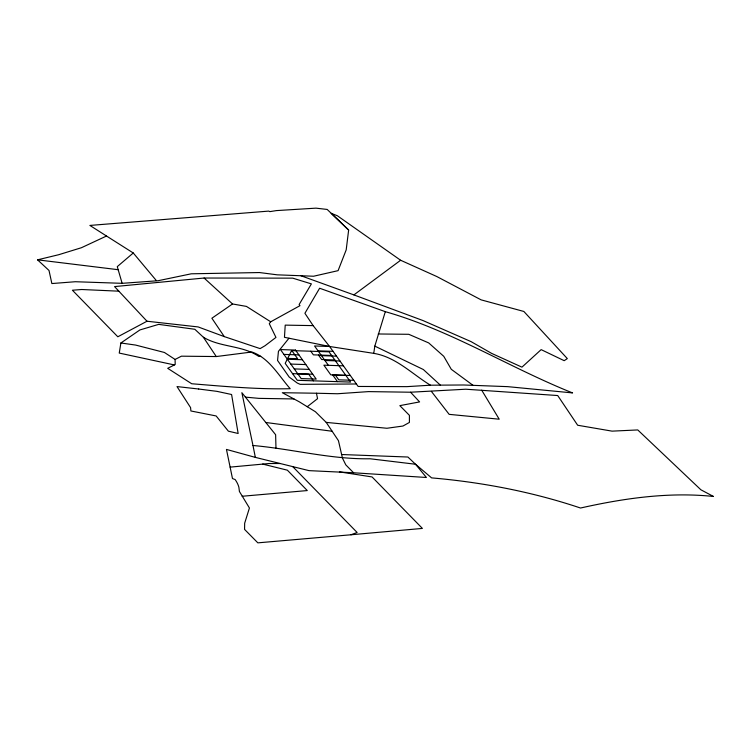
<?xml version="1.0" encoding="UTF-8"?>
<svg xmlns="http://www.w3.org/2000/svg" width="751" height="751" viewBox="0 0 751 751"><rect width="100%" height="100%" fill="white"/><g stroke="black" fill="none" stroke-linecap="round" stroke-linejoin="round"><path stroke-width="1.13" d="M106.511 236.021L89.895 225.431L268.745 211.106L269.825 211.632L276.396 210.599L315.955 208.149L327.192 209.445L348.642 230.05L346.192 249.876L338.091 270.651L313.571 276.237L277.203 274.828L259.48 272.547L191.289 273.805L158.057 280.733L122.141 283.324L75.325 281.728L51.866 283.549L49.012 270.473L37.55 259.837L58.766 254.702L81.437 247.717L106.511 236.021L133.265 252.984L156.377 280.611M430.436 385.197C412.017 373.979 395.815 356.894 373.754 353.364L374.815 346.117L385.31 311.665L319.626 288.234L304.906 313.289L313.129 325.615L329.586 346.483L358.152 386.455L406.901 386.643L430.436 385.197L463.62 384.991L507.648 386.643L572.562 392.914C509.366 367.652 451.069 330.337 385.31 311.665M120.883 342.991L135.64 345.075L164.422 352.472L175.096 359.457L175.19 364.526L167.698 368.319L191.702 383.752C224.446 386.371 257.33 389.497 290.205 388.699C278.668 375.669 269.243 357.983 251.895 351.994L216.279 356.547L203.399 337.265L194.828 329.276L158.686 324.376L139.921 329.933L120.883 342.991L119.249 353.073L174.373 364.939M146.989 321.231L114.556 286.591L204.094 278.03L292.721 278.152L311.393 283.887L299.123 304.549L299.959 305.676L270.717 321.794L269.271 323.662L275.955 337.415L265.009 345.742L260.109 348.614L224.286 336.608L198.142 326.929L146.989 321.231L117.823 336.777L72.406 290.224L81.718 289.501L118.855 291.181M288.975 338.222L278.443 351.346L277.56 360.461L289.182 377.049L297.265 383.038L300.147 384.334L356.387 383.986M133.265 252.984L117.269 266.643L122.141 283.324M307.253 406.713L317.56 398.668L316.443 393.233L282.338 392.717L299.283 401.813L315.429 411.745L326.216 422.391L338.438 440.659L342.456 458.119L345.807 464.878L353.571 472.764L426.427 477.486L415.51 464.24L407.906 457.021L341.846 454.533M353.89 294.899L423.095 320.593L471.084 341.63L491.623 353.383L521.954 367.155L541.152 349.628L564.189 360.677L567.324 358.602L523.851 311.458L481.128 299.865L436.782 276.528L400.63 260.259L353.89 294.899L300.963 275.748M270.717 321.794L246.441 306.408L232.538 303.967L211.885 318.236L224.286 336.608M175.096 359.457L181.404 356.181L216.279 356.547M353.571 472.764L308.999 470.633L255.349 457.387L226.455 449.417L232.481 478.547L235.138 479.551A51.819 24.483 19.8 0 1 238.865 487.192L239.419 491.492L249.426 507.995L244.666 523.231L244.563 529.399L257.846 542.851L350.933 534.778L357.129 532.478L292.73 466.615M230.116 467.122L269.008 463.527L280.179 463.517M260.691 356.256L258.804 356.434C242.479 345.197 220.475 347.544 203.399 337.265M350.933 534.778L422.4 528.422L372.064 476.941L339.443 471.881M242.151 496.261L307.29 490.563L287.37 470.182L262.643 464.08M316.443 393.233L337.49 393.749L368.506 391.609L410.572 392.219L465.78 389.215L557.711 395.542L577.669 425.244L612.056 431.14L637.759 429.938L700.88 489.783L713.45 496.458C668.841 491.792 624.025 498.27 580.514 508.023C532.431 491.877 482.095 482.236 431.609 477.889L415.51 464.24L370.046 458.767C330.6 459.452 292.148 448.92 252.984 445.503L241.869 392.698L275.626 434.726L275.983 448.375M378.232 333.979L408.769 334.298L428.69 342.916L443.757 356.312L451.285 369.304L473.102 385.394M293.96 398.95L258.917 398.368L245.417 397.129M313.129 325.615L285.22 325.127L284.46 337.302L329.586 346.483L373.754 353.364M329.586 346.474L314.566 345.976L328.384 365.324M318.02 350.82L333.04 351.318M331.595 355.448L313.383 354.847L310.792 351.215M283.916 354.406L298.936 354.904M321.475 355.655L336.495 356.152M287.689 358.405L297.649 358.734L291.829 350.586M334.824 359.964L321.681 359.532L318.462 355.016M287.37 359.241L302.39 359.738M324.93 360.489L339.95 360.987M290.825 364.075L305.845 364.573M343.404 365.821L323.878 365.174L330.787 374.843L350.313 375.491M294.279 368.91L309.299 369.408M297.734 373.745L312.754 374.251M292.561 373.669L308.699 374.205L313.439 380.841M345.873 375.444L332.74 375.002L337.481 381.639M353.768 380.325L338.748 379.828L335.293 374.993M326.216 422.391L386.906 428.267L402.958 426.033L409.408 422.438L409.408 415.341L399.842 405.634L419.602 401.916L410.572 392.219M37.55 259.837L118.198 269.703M265.694 422.466L332.149 431.252M374.815 346.117L423.339 369.52L440.208 384.991M400.63 260.259L337.387 215.772L331.182 213.303L348.642 230.05M204.094 278.03L232.538 303.967M431.374 391.374L449.154 414.355L499.218 419.199L481.701 390.182M252.984 445.503L255.349 457.387M291.595 350.586L285.202 363.371L297.302 380.306L350.623 382.081L329.004 351.825L291.595 350.586M295.481 350.069L280.461 349.572L301.189 378.588L316.209 379.086L295.481 350.069M198.715 389.018L177.001 386.577L190.576 407.605L190.895 410.975L216.157 415.96L228.379 431.177L238.151 433.487L231.59 394.51L216.936 391.355L198.715 389.018"/></g></svg>
